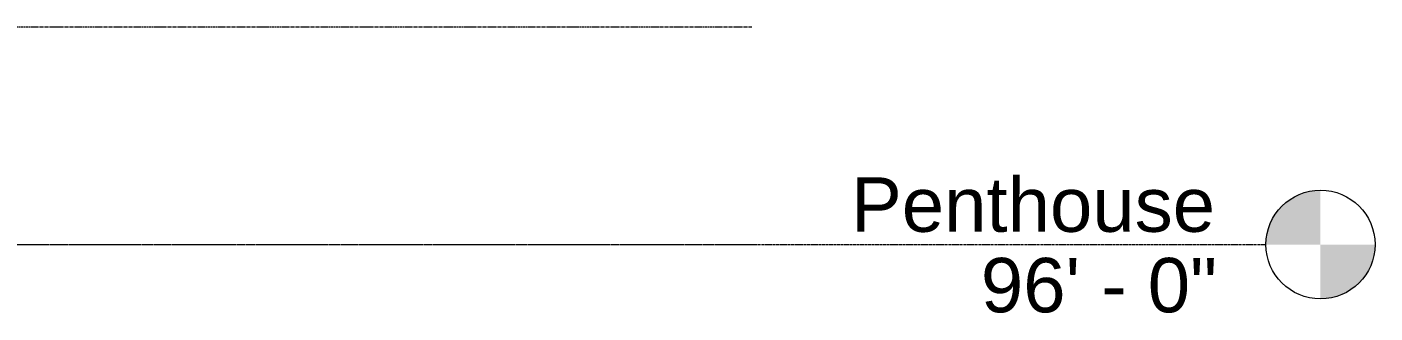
# Model space of a CAD drawing. Header units: inches. Extents: x 841 to 14369, y -4365 to -3225.
# Drawn here: x 11132.4 to 11429.1, y -4053.8 to -3990.7 of the extents above; entities that cross this region are included whole.
import ezdxf
from ezdxf.xclip import XClip

# ---------------------------------------------------------------- set-up
doc = ezdxf.new("R2010")
doc.units = ezdxf.units.IN
doc.header["$MEASUREMENT"] = 0
doc.header["$XCLIPFRAME"] = 0
doc.linetypes.add('_PDT - Center', pattern=[0.5625, 0.375, -0.09375, 0, -0.09375])
doc.linetypes.add('NBK_CenterX2', pattern=[1.083333, 0.666667, -0.125, 0.166667, -0.125])
doc.layers.add('!Gridline', color=112, linetype='NBK_CenterX2', lineweight=5)
doc.layers.add('A-FLOR-LEVL', color=51, linetype='Continuous', lineweight=9)
doc.layers.add('!Viewport', color=250, linetype='Continuous', lineweight=0, plot=False)
doc.layers.add('0 @ 1', color=7, linetype='Continuous')
doc.styles.add('Arial', font='arial.ttf', dxfattribs={"height": 12})

# ---------------------------------------------------------------- blocks, each defined once
blk = doc.blocks.new('Level - Level Head - Circle-3272797-SOUTH ELEVATION')
at = {"layer": 'A-FLOR-LEVL', "lineweight": 9}
h = blk.add_hatch(color=256, dxfattribs=at)
edge = h.paths.add_edge_path(flags=0)
edge.add_line((-2930.27, 0), (-2942.27, 0))
edge.add_arc((-2930.27, 0), 12, 90, 180, ccw=False)
edge.add_line((-2930.27, 12), (-2930.27, 0))
h = blk.add_hatch(color=256, dxfattribs=at)
edge = h.paths.add_edge_path(flags=0)
edge.add_line((-2930.27, -12), (-2930.27, 0))
edge.add_line((-2930.27, 0), (-2918.27, 0))
edge.add_arc((-2930.27, 0), 12, 270, 360, ccw=False)
blk.add_circle((-2930.27, 0), 12, dxfattribs=at)
blk = doc.blocks.new('A$C5F5F23F4')
at = {"linetype": '_PDT - Center', "lineweight": 9}
blk.add_line((-2818.05, 0), (397.38, 0), dxfattribs=at)
at = {"lineweight": 9}
blk.add_blockref('Level - Level Head - Circle-3272797-SOUTH ELEVATION', (3339.65, 0), dxfattribs=at)
at = {"lineweight": 9, "char_height": 12, "attachment_point": 1, "style": 'Arial'}
for s, insert, width in [('Penthouse', (306.02, 14.8), 96.96), ('96\' - 0"', (334.61, -2.96), 63.024)]:
    blk.add_mtext(s, dxfattribs=dict(at, insert=insert, width=width))
blk = doc.blocks.new('GRID_ELEV SOUTH_S')
at = {"layer": '!Gridline'}
for p, q in [((-679.04, -611.03), (2852.28, -611.03)), ((-679.04, -659.03), (2852.28, -659.03))]:
    blk.add_line(p, q, dxfattribs=at)

msp = doc.modelspace()

# ---------------------------------------------------------------- block references
at = {"layer": '!Viewport', "color": 1}
msp.add_blockref('A$C5F5F23F4', (11007.76, -4038.72), dxfattribs=at)
at = {"layer": '0 @ 1'}
ref = msp.add_blockref('GRID_ELEV SOUTH_S', (8439.73, -3379.69), dxfattribs=at)
XClip(ref).set_block_clipping_path([(-7679.6900497164, -810.429584289), (5606.9554738692, 506.5953677402)])

doc.saveas('drawing.dxf')
